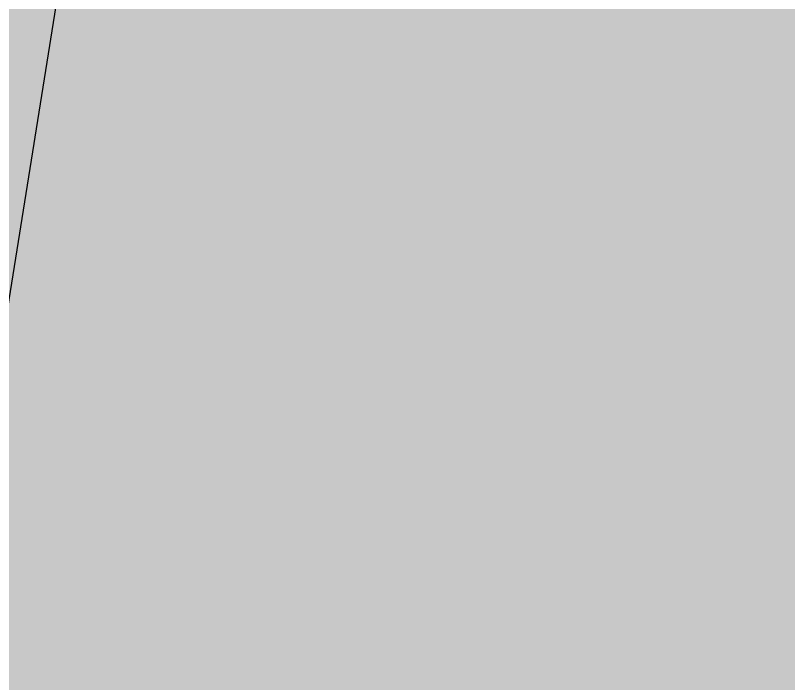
# Model space of a CAD drawing. Extents: x 88833 to 97610, y 5963373 to 5974710.
# Drawn here: x 95586.777 to 95587.949, y 5964355.816 to 5964356.83 of the extents above; entities that cross this region are included whole.
import ezdxf

# ---------------------------------------------------------------- set-up
doc = ezdxf.new("R2010")
doc.units = 0
doc.header["$LTSCALE"] = 5
doc.linetypes.add('COOP2', pattern=[10, 5, -1, 0, -1, 0, -1, 0, -1, 0, -1])
for name, color, linetype in [('AS-POWER-T-1000', 104, 'Continuous'), ('P-APEX RECON PAY ITEMS-1000', 240, 'Continuous'), ('P-APEX RECON-10m BUFFER', 51, 'COOP2'), ('P-APEX RECON-URBAN', 30, 'COOP2')]:
    doc.layers.add(name, color=color, linetype=linetype)
doc.layers.add('P-APEX RECON-TO BE DRILLED-H', color=7, linetype='Continuous', true_color=0xffafe1)
doc.styles.add('80', font='ARIALN.TTF', dxfattribs={"height": 10})

# ---------------------------------------------------------------- blocks, each defined once
blk = doc.blocks.new('*U914')
at = {"color": 104, "flags": 128}
blk.add_lwpolyline([(-112.6173, -127.6493, 0, 7.5, 0), (0, 0, 0, 0, 0)], format="xyseb", dxfattribs=at)
at = {"color": 104, "style": '80'}
blk.add_attdef('ENTER_TEXT_001', (-26.8452, -4.9181), '', height=10, dxfattribs=at)
blk = doc.blocks.new('*U915')
at = {"color": 240, "flags": 128}
blk.add_lwpolyline([(-46.7979, 39.803, 0, 10, 0), (0, 0, 5, 5, 0)], format="xyseb", dxfattribs=at)
at = {"color": 4, "style": '80'}
blk.add_attdef('OTHER_001', (-14.6965, -5.0034), '', height=10, dxfattribs=at)

msp = doc.modelspace()

# ---------------------------------------------------------------- hatches: boundary and pattern name
at = {"layer": 'P-APEX RECON-10m BUFFER', "transparency": 33554687}
h = msp.add_hatch(color=256, dxfattribs=at)
h.dxf.hatch_style = 1
h.paths.add_polyline_path([(95580.7475, 5964455.4072), (95580.989, 5964412.5202), (95582.7081, 5964362.64), (95581.5164, 5964355.209), (95581.1922, 5964350.5263), (95591.1603, 5964349.8362), (95591.4535, 5964354.0705), (95592.4019, 5964359.984), (95640.6443, 5964362.2514), (95640.5395, 5964367.248), (95592.6249, 5964364.996), (95591.1584, 5964407.546), (95598.7149, 5964411.0283), (95606.711, 5964412.5122), (95639.5272, 5964415.5129), (95639.4222, 5964420.5201), (95606.0263, 5964417.4664), (95597.1902, 5964415.8266), (95590.9787, 5964412.9642), (95590.74, 5964455.349)])
at = {"layer": 'P-APEX RECON-TO BE DRILLED-H', "transparency": 33554687}
h = msp.add_hatch(color=256, dxfattribs=at)
h.dxf.hatch_style = 1
h.paths.add_polyline_path([(95592.7276, 5964362.0151), (95591.4535, 5964354.0705), (95591.1603, 5964349.8362), (95581.1922, 5964350.5263), (95581.5164, 5964355.209), (95582.7081, 5964362.64), (95580.989, 5964412.5202), (95580.7475, 5964455.4072), (95580.6135, 5964479.1884), (95585.6095, 5964479.2165), (95590.6054, 5964479.2447), (95590.9787, 5964412.9642), (95591.1584, 5964407.546)])

# ---------------------------------------------------------------- linework, layer by layer
at = {"layer": 'P-APEX RECON-URBAN', "ltscale": 1.5, "flags": 128}
msp.add_lwpolyline([(95586.1762, 5964350.1813), (95586.4849, 5964354.6398), (95587.7178, 5964362.3276), (95585.9846, 5964412.6204), (95585.6095, 5964479.2165)], dxfattribs=at)

# ---------------------------------------------------------------- block references
at = {"layer": 'AS-POWER-T-1000', "xscale": 0.1998409014, "yscale": 0.1998409014, "zscale": 0.1998409014}
msp.add_blockref('*U914', (95609.4198, 5964382.8263), dxfattribs=at)
at = {"layer": 'P-APEX RECON PAY ITEMS-1000', "xscale": 0.2, "yscale": 0.2, "zscale": 0.2}
msp.add_blockref('*U915', (95596.2584, 5964349.268), dxfattribs=at)

doc.saveas('drawing.dxf')
